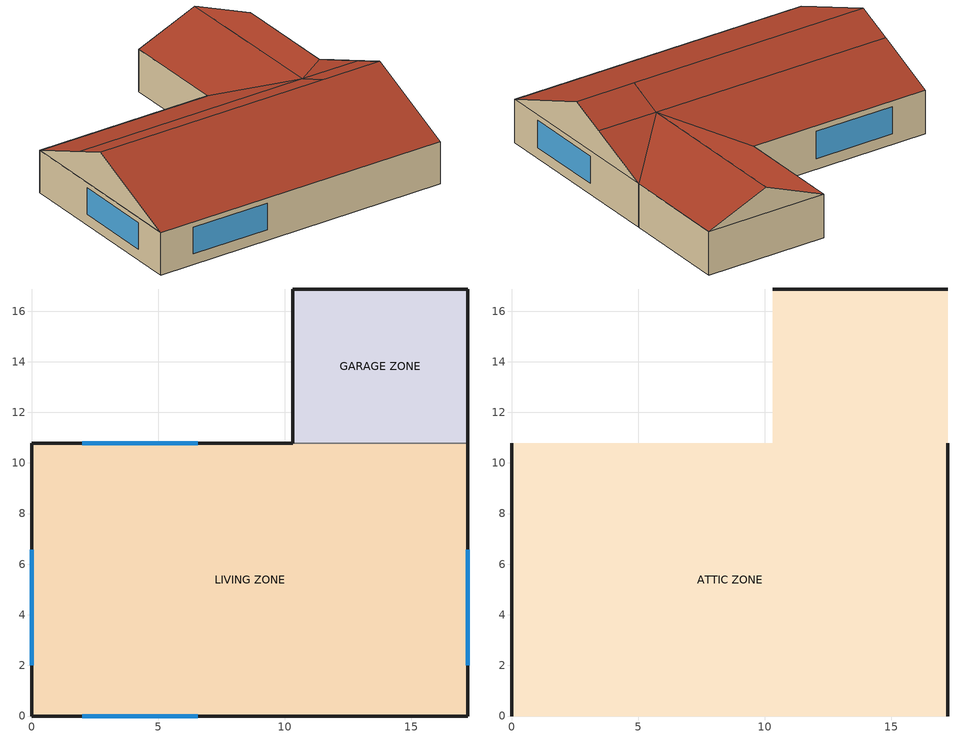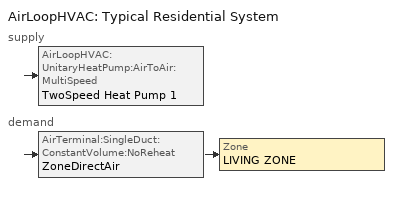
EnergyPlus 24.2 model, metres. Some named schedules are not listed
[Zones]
LIVING ZONE
 floor adiabatic (FLOOR:LIVING): 0,0 0,10.78 17.24,10.78 17.24,0 z0
 wall outside (EXTWALL:LIVING): 10.32,10.78 0,10.78 0,0 17.24,0 17.24,10.78 z0:2.44
 wall to GARAGE ZONE (INTERIORWall): 17.24,10.78 10.32,10.78 z0:2.44
 window (Dbl Clr 3mm/6mm Air): 6.57,10.78 2,10.78 / 17.24,2 17.24,6.57 / 2,0 6.57,0 / 0,6.57 0,2 z0.61:2.13
GARAGE ZONE
 floor adiabatic (FLOOR:GARAGE): 10.32,10.78 10.32,16.88 17.24,16.88 17.24,10.78 z0
 wall outside (EXTWALL:GARAGE): 17.24,10.78 17.24,16.88 / 10.32,16.88 10.32,10.78 z0:2.44
 wall outside (Garage:SteelDoor): 17.24,16.88 10.32,16.88 z0:2.44
ATTIC ZONE
 floor to LIVING ZONE (reverseCEILING:LIVING): 0,0 0,10.78 17.24,10.78 17.24,0 z2.44
 floor to GARAGE ZONE (CEILING:Garage): 10.32,10.78 10.32,16.88 17.24,16.88 17.24,10.78 z2.44
 wall outside (GABLE): 17.24,5.39,4.68 17.24,0,2.44 17.24,10.78,2.44; 0,5.39,4.68 0,10.78,2.44 0,0,2.44; 13.78,16.88,3.88 17.24,16.88,2.44 10.32,16.88,2.44
 roof outside (ROOF): 13.78,5.39,4.68 13.78,7.32,3.88 0,7.32,3.88 0,5.39,4.68; 0,5.39,4.68 0,0,2.44 17.24,0,2.44 17.24,5.39,4.68; 13.78,7.32,3.88 10.33,10.78,2.44 0,10.78,2.44 0,7.32,3.88; 17.24,5.39,4.68 17.24,7.32,3.88 13.78,7.32,3.88 13.78,5.39,4.68; 17.24,7.32,3.88 17.24,10.78,2.44 13.78,7.32,3.88; 13.78,16.88,3.88 13.78,7.32,3.88 17.24,10.78,2.44 17.24,16.88,2.44; 10.32,16.88,2.44 10.32,10.78,2.44 13.78,7.32,3.88 13.78,16.88,3.88
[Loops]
AirLoopHVAC 'Typical Residential System'
 supply: AirLoopHVAC:UnitaryHeatPump:AirToAir:MultiSpeed 'TwoSpeed Heat Pump 1'
 demand: AirTerminal:SingleDuct:ConstantVolume:NoReheat 'ZoneDirectAir' > Zone 'LIVING ZONE'
[Building]
Single family House: North Axis=0; Terrain=Suburbs; Loads Convergence Tolerance Value=0.001; Temperature Convergence Tolerance Value=0.005; Solar Distribution=FullInteriorAndExterior; Maximum Number of Warmup Days=25; Minimum Number of Warmup Days=6
[Site:Location]
CHICAGO_IL_USA TMY2-94846: Latitude=41.78; Longitude=-87.75; Time Zone=-6; Elevation=190
[SizingPeriod:DesignDay] Day of Month=21; Humidity Condition Type=Wetbulb; Barometric Pressure=99063; Rain Indicator=No; Snow Indicator=No; Daylight Saving Time Indicator=No; Solar Model Indicator=ASHRAEClearSky
Name | Month | Day Type | Maximum DryBulb Temperature | Daily DryBulb Temperature Range | Wetbulb or DewPoint at Maximum DryBulb | Wind Speed | Wind Direction | Sky Clearness
CHICAGO_IL_USA Annual Heating 99% Design Conditions DB | 1 | WinterDesignDay | -17.3 | 0 | -17.3 | 4.9 | 270 | 0
CHICAGO_IL_USA Annual Cooling 1% Design Conditions DB/MCWB | 7 | SummerDesignDay | 31.5 | 10.7 | 23 | 5.3 | 230 | 1
[Site:GroundTemperature:BuildingSurface]
20.03, 20.03, 20.13, 20.3, 20.43, 20.52, 20.62, 20.77, 20.78, 20.55, 20.44, 20.2
[Material] Thermal Absorptance=0.9
Name | Roughness | Thickness | Conductivity | Density | Specific Heat | Solar Absorptance | Visible Absorptance
A1 - 1 IN STUCCO | Smooth | 0.0253898 | 0.691831 | 1858.142 | 836.8 | 0.92 | 0.92
CB11 | MediumRough | 0.2032 | 1.048 | 1105 | 837 | 0.2 | 0.2
GP01 | MediumSmooth | 0.0127 | 0.16 | 801 | 837 | 0.75 | 0.75
IN02 | Rough | 0.0901 | 0.043 | 10 | 837 | 0.75 | 0.75
IN05 | Rough | 0.2458 | 0.043 | 10 | 837 | 0.75 | 0.75
PW03 | MediumSmooth | 0.0127 | 0.115 | 545 | 1213 | 0.78 | 0.78
CC03 | MediumRough | 0.1016 | 1.31 | 2243 | 837 | 0.65 | 0.65
HF-A3 | Smooth | 0.0015 | 44.9696 | 7689 | 418 | 0.2 | 0.2
[Material:NoMass] Thermal Absorptance=0.9
Name | Roughness | Thermal Resistance | Solar Absorptance | Visible Absorptance
AR02 | VeryRough | 0.078 | 0.7 | 0.7
CP02 | Rough | 0.217 | 0.75 | 0.75
[WindowMaterial:Glazing]
CLEAR 3MM: Optical Data Type=SpectralAverage; Thickness=0.003; Solar Transmittance at Normal Incidence=0.837; Front Side Solar Reflectance at Normal Incidence=0.075; Back Side Solar Reflectance at Normal Incidence=0.075; Visible Transmittance at Normal Incidence=0.898; Front Side Visible Reflectance at Normal Incidence=0.081; Back Side Visible Reflectance at Normal Incidence=0.081; Infrared Transmittance at Normal Incidence=0; Front Side Infrared Hemispherical Emissivity=0.84; Back Side Infrared Hemispherical Emissivity=0.84; Conductivity=0.9
[WindowMaterial:Gas]
AIR 6MM: Gas Type=AIR; Thickness=0.006
[Construction]
EXTWALL:LIVING: A1 - 1 IN STUCCO, CB11, GP01
INTERIORWall: GP01, IN02, GP01
FLOOR:GARAGE: CC03
FLOOR:LIVING: CC03, CP02
ROOF: AR02, PW03
EXTWALL:GARAGE: A1 - 1 IN STUCCO, CB11
reverseCEILING:LIVING: GP01, IN05
GABLE: PW03
Dbl Clr 3mm/6mm Air: CLEAR 3MM, AIR 6MM, CLEAR 3MM
Garage:SteelDoor: HF-A3
CEILING:Garage: GP01
[Zone] Type=1; Multiplier=1; Ceiling Height=autocalculate; Volume=autocalculate
LIVING ZONE; GARAGE ZONE; ATTIC ZONE
[People]
LIVING ZONE People: Zone or ZoneList or Space or SpaceList=LIVING ZONE; Number of People Schedule=HOUSE OCCUPANCY; Number of People Calculation Method=People/Area; Number of People=3; People per Floor Area=0.0145124; Fraction Radiant=0.3; Activity Level Schedule=Activity Sch; Carbon Dioxide Generation Rate=3.82e-08; Mean Radiant Temperature Calculation Type=EnclosureAveraged; Work Efficiency Schedule=Work Eff Sch; Clothing Insulation Calculation Method=ClothingInsulationSchedule; Clothing Insulation Schedule=Clothing Sch; Air Velocity Schedule=Air Velo Sch; Thermal Comfort Model 1 Type=FANGER
[Lights]
LIVING ZONE Lights: Zone or ZoneList or Space or SpaceList=LIVING ZONE; Schedule=HOUSE LIGHTING; Design Level Calculation Method=LightingLevel; Lighting Level=1000; Return Air Fraction=0; Fraction Radiant=0.2; Fraction Visible=0.2; Fraction Replaceable=0; EndUse Subcategory=GeneralLights
[ElectricEquipment]
LIVING ZONE ElecEq: Zone or ZoneList or Space or SpaceList=LIVING ZONE; Schedule=INTERMITTENT; Design Level Calculation Method=EquipmentLevel; Design Level=652.293; Fraction Latent=0; Fraction Radiant=0.3; Fraction Lost=0
[ZoneInfiltration:DesignFlowRate] Schedule=INF-SCHED; Constant Term Coefficient=1; Temperature Term Coefficient=0; Velocity Term Coefficient=0; Velocity Squared Term Coefficient=0
Name | Zone or ZoneList or Space or SpaceList | Design Flow Rate Calculation Method | Design Flow Rate | Flow Rate per Floor Area
LIVING ZONE Infil 1 | LIVING ZONE | Flow/Area | 0.01 | 5.28889e-05
ATTIC ZONE Infil 1 | ATTIC ZONE | flow/zone | 0.05
GARAGE ZONE Infil 1 | GARAGE ZONE | flow/zone | 0.05
[ZoneVentilation:DesignFlowRate]
LIVING ZONE Ventl 1: Zone or ZoneList or Space or SpaceList=LIVING ZONE; Schedule=INF-SCHED; Design Flow Rate Calculation Method=flow/zone; Design Flow Rate=0.131944; Ventilation Type=BALANCED; Fan Pressure Rise=400; Fan Total Efficiency=0.9; Constant Term Coefficient=0.606; Temperature Term Coefficient=0.03636; Velocity Term Coefficient=0.1177; Velocity Squared Term Coefficient=0; Minimum Indoor Temperature=18; Delta Temperature=1
[ZoneControl:Thermostat]
Zone Thermostat: Zone or ZoneList=LIVING ZONE; Control Type Schedule=Dual Zone Control Type Sched; Control 1=Setpoints; Temperature Difference Between Cutout And Setpoint=2
[ThermostatSetpoint:DualSetpoint]
Setpoints: Heating Setpoint Temperature Schedule=Dual Heating Setpoints; Cooling Setpoint Temperature Schedule=Dual Cooling Setpoints
[AirTerminal:SingleDuct:ConstantVolume:NoReheat]
ZoneDirectAir: Availability Schedule=HVACAvailSched; Maximum Air Flow Rate=0.7551
[Zone equipment]
LIVING ZONE: ZoneDirectAir
[Fan:OnOff]
Supply Fan 1: Availability Schedule=HVACAvailSched; Fan Total Efficiency=0.7; Pressure Rise=400; Maximum Flow Rate=0.7551; Motor Efficiency=0.9; Motor In Airstream Fraction=1
[Coil:Cooling:DX:MultiSpeed]
ACDXCoil 1: Availability Schedule=HVACAvailSched; Condenser Type=AirCooled; Apply Part Load Fraction to Speeds Greater than 1=No; Apply Latent Degradation to Speeds Greater than 1=No; Crankcase Heater Capacity=200; Maximum Outdoor DryBulb Temperature for Crankcase Heater Operation=10; Fuel Type=Electricity; Number of Speeds=2; Speed 1 Gross Rated Total Cooling Capacity=10266; Speed 1 Gross Rated Sensible Heat Ratio=0.81; Speed 1 Gross Rated Cooling COP=4.32; Speed 1 Rated Air Flow Rate=0.6135; 2017 Speed 1 Rated Evaporator Fan Power Per Volume Flow Rate=573.3; 2023 Speed 1 Rated Evaporator Fan Power Per Volume Flow Rate=934.4; Speed 1 Total Cooling Capacity Function of Temperature Curve=HPACCoolCapFT Speed 1; Speed 1 Total Cooling Capacity Function of Flow Fraction Curve=HPACCoolCapFF Speed 1; Speed 1 Energy Input Ratio Function of Temperature Curve=HPACCOOLEIRFT Speed 1; Speed 1 Energy Input Ratio Function of Flow Fraction Curve=HPACCOOLEIRFF Speed 1; Speed 1 Part Load Fraction Correlation Curve=HPACCOOLPLFFPLR Speed 1; Speed 1 Nominal Time for Condensate Removal to Begin=1000; Speed 1 Ratio of Initial Moisture Evaporation Rate and Steady State Latent Capacity=1.5; Speed 1 Maximum Cycling Rate=3; Speed 1 Latent Capacity Time Constant=45; Speed 1 Rated Waste Heat Fraction of Power Input=0.2; Speed 1 Waste Heat Function of Temperature Curve=HAPCCoolWHFT Speed 2; Speed 1 Evaporative Condenser Effectiveness=0.9; Speed 1 Evaporative Condenser Air Flow Rate=0.1; Speed 1 Rated Evaporative Condenser Pump Power Consumption=60; Speed 2 Gross Rated Total Cooling Capacity=13826; Speed 2 Gross Rated Sensible Heat Ratio=0.758; Speed 2 Gross Rated Cooling COP=3.98; Speed 2 Rated Air Flow Rate=0.7551; 2017 Speed 2 Rated Evaporator Fan Power Per Volume Flow Rate=673.3; 2023 Speed 2 Rated Evaporator Fan Power Per Volume Flow Rate=934.4; Speed 2 Total Cooling Capacity Function of Temperature Curve=HPACCoolCapFT Speed 2; Speed 2 Total Cooling Capacity Function of Flow Fraction Curve=HPACCoolCapFF Speed 2; Speed 2 Energy Input Ratio Function of Temperature Curve=HPACCOOLEIRFT Speed 2; Speed 2 Energy Input Ratio Function of Flow Fraction Curve=HPACCOOLEIRFF Speed 2; Speed 2 Part Load Fraction Correlation Curve=HPACCOOLPLFFPLR Speed 1; Speed 2 Nominal Time for Condensate Removal to Begin=1000; Speed 2 Ratio of Initial Moisture Evaporation Rate and steady state Latent Capacity=1.5; Speed 2 Maximum Cycling Rate=3; Speed 2 Latent Capacity Time Constant=45; Speed 2 Rated Waste Heat Fraction of Power Input=0.2; Speed 2 Waste Heat Function of Temperature Curve=HAPCCoolWHFT Speed 2; Speed 2 Evaporative Condenser Effectiveness=0.9; Speed 2 Evaporative Condenser Air Flow Rate=0.1; Speed 2 Rated Evaporative Condenser Pump Power Consumption=60
[Coil:Heating:Fuel]
Supp Heating Coil 1: Availability Schedule=HVACAvailSched; Fuel Type=NaturalGas; Burner Efficiency=0.8; Nominal Capacity=55000
[Coil:Heating:DX:MultiSpeed]
Heat Pump DX Heating Coil 1: Availability Schedule=HVACAvailSched; Minimum Outdoor DryBulb Temperature for Compressor Operation=-13.8889; Outdoor DryBulb Temperature to Turn On Compressor=-8.8; Crankcase Heater Capacity=200; Maximum Outdoor DryBulb Temperature for Crankcase Heater Operation=10; Defrost Energy Input Ratio Function of Temperature Curve=HPACDefrostCAPFT; Maximum Outdoor DryBulb Temperature for Defrost Operation=7.22; Defrost Strategy=ReverseCycle; Defrost Control=timed; Defrost Time Period Fraction=0.058333; Resistive Defrost Heater Capacity=2000; Apply Part Load Fraction to Speeds Greater than 1=No; Fuel Type=Electricity; Region number for Calculating HSPF=4; Number of Speeds=2; Speed 1 Gross Rated Heating Capacity=10164; Speed 1 Gross Rated Heating COP=4.235; Speed 1 Rated Air Flow Rate=0.6135; 2017 Speed 1 Rated Supply Air Fan Power Per Volume Flow Rate=573.3; 2023 Speed 1 Rated Supply Air Fan Power Per Volume Flow Rate=934.4; Speed 1 Heating Capacity Function of Temperature Curve=HPACHeatCapFT Speed 1; Speed 1 Heating Capacity Function of Flow Fraction Curve=HPACHeatCapFF Speed 1; Speed 1 Energy Input Ratio Function of Temperature Curve=HPACHeatEIRFT Speed 1; Speed 1 Energy Input Ratio Function of Flow Fraction Curve=HPACHeatEIRFF Speed 1; Speed 1 Part Load Fraction Correlation Curve=HPACHeatPLFFPLR Speed 1; Speed 1 Rated Waste Heat Fraction of Power Input=0.2; Speed 1 Waste Heat Function of Temperature Curve=HAPCHeatWHFT Speed 1; Speed 2 Gross Rated Heating Capacity=13866; Speed 2 Gross Rated Heating COP=3.9; Speed 2 Rated Air Flow Rate=0.7551; 2017 Speed 2 Rated Supply Air Fan Power Per Volume Flow Rate=673.3; 2023 Speed 2 Rated Supply Air Fan Power Per Volume Flow Rate=934.4; Speed 2 Heating Capacity Function of Temperature Curve=HPACHeatCapFT Speed 2; Speed 2 Heating Capacity Function of Flow Fraction Curve=HPACHeatCapFF Speed 2; Speed 2 Energy Input Ratio Function of Temperature Curve=HPACHeatEIRFT Speed 2; Speed 2 Energy Input Ratio Function of Flow Fraction Curve=HPACHeatEIRFF Speed 2; Speed 2 Part Load Fraction Correlation Curve=HPACHeatPLFFPLR Speed 2; Speed 2 Rated Waste Heat Fraction of Power Input=0.2; Speed 2 Waste Heat Function of Temperature Curve=HAPCHeatWHFT Speed 2
[AirLoopHVAC:UnitaryHeatPump:AirToAir:MultiSpeed]
TwoSpeed Heat Pump 1: Availability Schedule=HVACAvailSched; Controlling Zone or Thermostat Location=LIVING ZONE; Supply Air Fan=Supply Fan 1; Supply Air Fan Placement=BlowThrough; Supply Air Fan Operating Mode Schedule=CyclingFanSchedule; Heating Coil=Heat Pump DX Heating Coil 1; Minimum Outdoor DryBulb Temperature for Compressor Operation=-8; Cooling Coil=ACDXCoil 1; Supplemental Heating Coil=Supp Heating Coil 1; Maximum Supply Air Temperature from Supplemental Heater=70; Maximum Outdoor DryBulb Temperature for Supplemental Heater Operation=21; Auxiliary OnCycle Electric Power=0; Auxiliary OffCycle Electric Power=0; Design Heat Recovery Water Flow Rate=0; Maximum Temperature for Heat Recovery=80; No Load Supply Air Flow Rate=0.2; Number of Speeds for Heating=2; Number of Speeds for Cooling=2; Heating Speed 1 Supply Air Flow Rate=0.6135; Heating Speed 2 Supply Air Flow Rate=0.7551; Cooling Speed 1 Supply Air Flow Rate=0.6135; Cooling Speed 2 Supply Air Flow Rate=0.7551
[AirLoopHVAC]
Typical Residential System: Design Supply Air Flow Rate=0.7551
[WATERHEATER:MIXED]
New Water Heater: Tank Volume=0.15; Setpoint Temperature Schedule=Hot Water Setpoint Temp; Deadband Temperature Difference=0; Heater Control Type=Cycle; Heater Maximum Capacity=2000; Heater Minimum Capacity=1000; Heater Ignition Minimum Flow Rate=0; Heater Ignition Delay=0; Heater Fuel Type=Electricity; Heater Thermal Efficiency=0.92; Off Cycle Parasitic Fuel Consumption Rate=0; Off Cycle Parasitic Heat Fraction to Tank=0; On Cycle Parasitic Fuel Consumption Rate=0; On Cycle Parasitic Heat Fraction to Tank=0; Ambient Temperature Indicator=Zone; Ambient Temperature Zone=Appropriate Zone Name; Off Cycle Loss Fraction to Zone=1; On Cycle Loss Fraction to Zone=1; Use Side Effectiveness=1; Source Side Effectiveness=1; Use Side Design Flow Rate=autosize; Source Side Design Flow Rate=autosize; Indirect Water Heating Recovery Time=1.5; Source Side Flow Control Mode=IndirectHeatPrimarySetpoint; EndUse Subcategory=General
[AvailabilityManager:Scheduled]
Reheat System 1 Avail: Schedule=HVACAvailSched
[Schedule:Compact]
Activity Sch: Through: 12/31, For: AllDays, Until: 24:00, 131.8
Work Eff Sch; CyclingFanSchedule: Through: 12/31, For: AllDays, Until: 24:00, 0
Clothing Sch; HVACAvailSched: Through: 12/31, For: AllDays, Until: 24:00, 1
Air Velo Sch: Through: 12/31, For: AllDays, Until: 24:00, 0.137
HOUSE OCCUPANCY: Through: 12/31, For: WeekDays, Until: 6:00, 1, Until: 7:00, 0.1, Until: 8:00, 0.5, Until: 12:00, 1, Until: 13:00, 0.5, Until: 16:00, 1, Until: 17:00, 0.5, Until: 18:00, 0.1, Until: 24:00, 1, For: AllOtherDays, Until: 24:00, 0
INTERMITTENT: Through: 12/31, For: WeekDays, Until: 8:00, 0, Until: 18:00, 1, Until: 24:00, 0, For: AllOtherDays, Until: 24:00, 0
HOUSE LIGHTING: Through: 12/31, For: WeekDays, Until: 6:00, 0.05, Until: 7:00, 0.2, Until: 17:00, 1, Until: 18:00, 0.5, Until: 24:00, 0.05, For: AllOtherDays, Until: 24:00, 0.05
Dual Heating Setpoints: Through: 12/31, For: AllDays, Until: 24:00, 21.68
Dual Cooling Setpoints: Through: 12/31, For: AllDays, Until: 24:00, 29.76
Dual Zone Control Type Sched: Through: 12/31, For: AllDays, Until: 24:00, 4
INF-SCHED: Through: 12/31, For: Alldays, Until: 24:00, 1
[Curve:Quadratic]
Name | Coefficient1 Constant | Coefficient2 x | Coefficient3 x2 | Minimum Value of x | Maximum Value of x
HPACCoolCapFF Speed 1 | 0.654699 | 0.592984 | -0.247683 | 0.7 | 1.1
HPACCoolCapFF Speed 2 | 0.657555 | 0.600127 | -0.257682 | 0.7 | 1.1
HPACCOOLEIRFF Speed 1 | 1.54864 | -1.14814 | 0.599501 | 0.7 | 1.1
HPACCOOLEIRFF Speed 2 | 1.34934 | -0.800099 | 0.450756 | 0.7 | 1.1
HPACCOOLPLFFPLR Speed 1; HPACHeatPLFFPLR Speed 1; HPACHeatPLFFPLR Speed 2 | 0.85 | 0.15 | 0 | 0 | 1
HPACHeatCapFF Speed 1 | 0.752131 | 0.437553 | -0.189683 | 0.7 | 1.1
HPACHeatCapFF Speed 2 | 0.479477 | 1.27488 | -0.75436 | 0.7 | 1.1
HPACHeatEIRFF Speed 1 | 1.85391 | -1.4112 | 0.557294 | 0.7 | 1.1
HPACHeatEIRFF Speed 2 | 2.02861 | -2.16676 | 1.13815 | 0.7 | 1.1
[Curve:Biquadratic]
Name | Coefficient1 Constant | Coefficient2 x | Coefficient3 x2 | Coefficient4 y | Coefficient5 y2 | Coefficient6 xy | Minimum Value of x | Maximum Value of x | Minimum Value of y | Maximum Value of y | Input Unit Type for X | Input Unit Type for Y | Output Unit Type
HPACCoolCapFT Speed 1 | 2.01524 | -0.120393 | 0.00427832 | -0.000285454 | -4.85775e-05 | -0.000345086 | 13.88889 | 22.22222 | 18 | 46.11111 | Temperature | Temperature | Dimensionless
HPACCoolCapFT Speed 2 | 1.74227 | -0.0891051 | 0.00349885 | -0.00100481 | -2.20198e-05 | -0.000416472 | 13.88889 | 22.22222 | 18 | 46.11111 | Temperature | Temperature | Dimensionless
HPACCOOLEIRFT Speed 1 | -1.85015 | 0.262075 | -0.00663024 | 0.0105776 | 0.000699189 | -0.00137851 | 13.88889 | 22.22222 | 18 | 46.11111 | Temperature | Temperature | Dimensionless
HPACCOOLEIRFT Speed 2 | -0.597879 | 0.134907 | -0.00378482 | 0.00648013 | 0.000407907 | -0.000446723 | 13.88889 | 22.22222 | 18 | 46.11111 | Temperature | Temperature | Dimensionless
HAPCCoolWHFT Speed 2; HAPCHeatWHFT Speed 1; HAPCHeatWHFT Speed 2 | 1 | 0 | 0 | 0 | 0 | 0 | 0 | 50 | 0 | 50
HPACHeatCapFT Speed 1 | 0.760523 | 0.0075317 | -0.000288398 | 0.021653 | 3.29133e-05 | 0.00014862 | 18.33333 | 23.88889 | -13.8889 | 19.44444 | Temperature | Temperature | Dimensionless
HPACHeatCapFT Speed 2 | 0.640986 | 0.0125868 | -0.000268027 | 0.0119215 | -0.000184927 | 0.000421853 | 18.33333 | 23.88889 | -13.8889 | 19.44444 | Temperature | Temperature | Dimensionless
HPACHeatEIRFT Speed 1 | 0.750128 | 0.00229894 | 0.000953927 | -0.00832704 | 0.00101606 | -0.00143385 | 18.33333 | 23.88889 | -13.8889 | 19.44444 | Temperature | Temperature | Dimensionless
HPACHeatEIRFT Speed 2 | 0.776836 | 0.0065988 | 0.000480351 | -0.00178192 | 0.000796743 | -0.000985089 | 18.33333 | 23.88889 | -13.8889 | 19.44444 | Temperature | Temperature | Dimensionless
HPACDefrostCAPFT | 1 | 0 | 0 | 0 | 0 | 0 | 0 | 50 | 0 | 50 | Temperature | Temperature | Dimensionless
